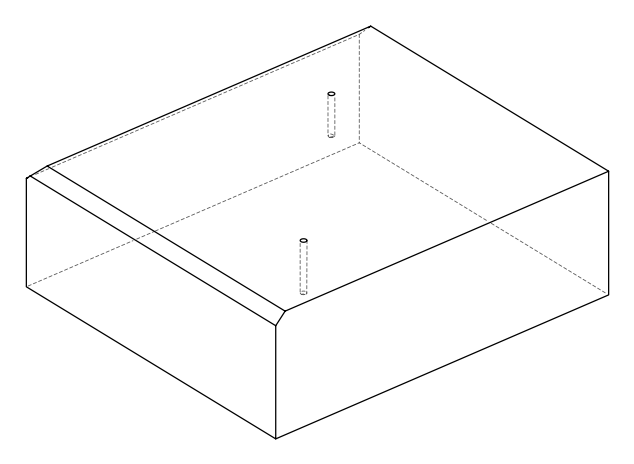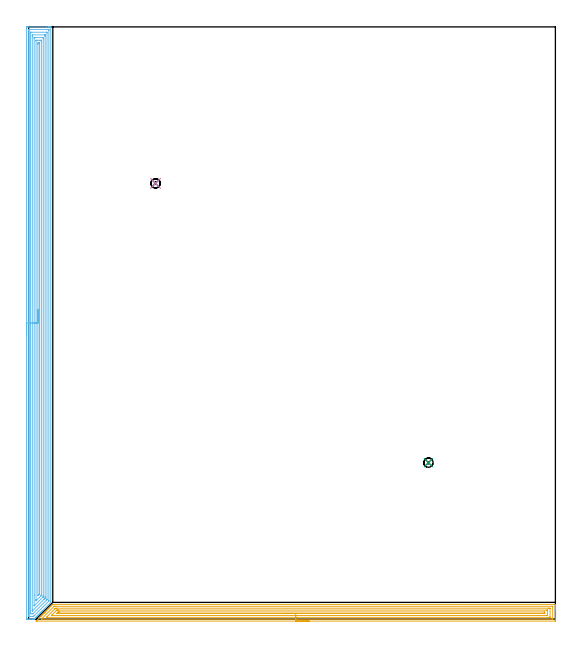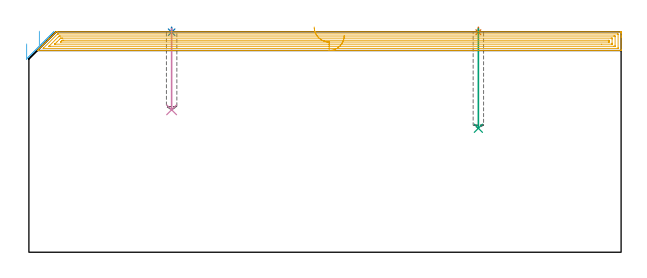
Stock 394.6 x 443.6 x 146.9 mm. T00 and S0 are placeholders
(PLAN: 6 operations, 2 tool changes, 40.9 min)
(1 SPOT_DRILL | STEP1POCKET | NXT0321_9005460120000 | 0.03 min | 0 mm3)
(2 SPOT_DRILL_1 | STEP1POCKET_1 | NXT0321_9005460120000 | 0.03 min | 0 mm3)
(3 DRILL_BLIND_HOLE_INTO_CENTER | STEP1POCKET | UGT0301_465 | 0.27 min | 2393 mm3)
(4 DRILL_BLIND_HOLE_INTO_CENTER_1 | STEP1POCKET_1 | UGT0301_465 | 0.22 min | 1926 mm3)
(5 AREA_MILL | FG_CHAMFER_SURFACE | UGT0205_001 | 15.54 min | 30754 mm3)
(6 AREA_MILL_1 | FG_CHAMFER_SURFACE_1 | UGT0205_001 | 24.86 min | 71625 mm3)
(TOOL NXT0321_9005460120000 | NC Spot Drill, 142deg, 12mm, Carbide, Uncoated | D12 PA142 FL30 Z2)
(TOOL UGT0301_465 | Carbide Drill 7.0 mm | D7 PA118 FL69 Z2)
(TOOL UGT0205_001 | Chamfer Mill 20 x 3 x 45 deg. | D20 FL50 Z2)
(OP 1 SPOT_DRILL)
G17 G21 G94 G90
T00 M6
G54
G17 G0 G90 X299.5 Y117.2 S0 M3
G43 Z156.9 H0
G94 G81 G98 Z146.599 F250. R149.9
G80
M5
M2
(OP 2 SPOT_DRILL_1)
G17 G21 G94 G90
T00 M6
G54
G17 G0 G90 X95.1 Y326.4 S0 M3
G43 Z156.9 H0
G94 G81 G98 Z146.599 F250. R149.9
G80
M5
M2
(OP 3 DRILL_BLIND_HOLE_INTO_CENTER)
G17 G21 G94 G90
T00 M6
G54
G17 G0 G90 X299.5 Y117.2 S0 M3
G43 Z156.9 H0
G94 G81 G98 Z82.6 F250. R148.9
G80
M5
M2
(OP 4 DRILL_BLIND_HOLE_INTO_CENTER_1)
G17 G21 G94 G90
T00 M6
G54
G17 G0 G90 X95.1 Y326.4 S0 M3
G43 Z156.9 H0
G94 G81 G98 Z94.9 F250. R148.9
G80
M5
M2
(OP 5 AREA_MILL)
G17 G21 G94 G90
T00 M6
G54
G17 G0 G90 X210.1 Y-1.5 S1061 M3
G43 Z156.9 H0
Z144.4
G94 G1 X210.062 Z143.528 F250.
X209.948 Z142.664
X209.759 Z141.812
X209.497 Z140.98
X209.163 Z140.174
X208.76 Z139.4
X208.291 Z138.664
X207.76 Z137.972
X207.171 Z137.329
X206.528 Z136.74
X205.836 Z136.208
X205.1 Z135.74
X204.326 Z135.337
X203.52 Z135.003
X202.688 Z134.741
X201.836 Z134.552
X200.971 Z134.438
X200.1 Z134.4
X5.745 Y-1.499 Z134.401
X5.618 Y-1.493 Z134.405
X5.661 Y-1.444 Z134.454
X5.773 Y-1.327 Z134.572
X6.219 Y-0.879 Z135.018
X6.597 Y-0.503 Z135.397
X6.731 Y-0.368 Z135.531
X7.276 Y0.178 Z136.073
X7.56 Y0.46 Z136.36
X7.573 Y0.473 Z136.373
X8.161 Y1.063 Z136.958
X8.453 Y1.353 Z137.253
X9.046 Y1.948 Z137.844
X9.336 Y2.236 Z138.136
X9.346 Y2.247 Z138.147
X9.931 Y2.833 Z138.729
X10.278 Y3.179 Z139.078
X10.816 Y3.718 Z139.614
X11.407 Y4.308 Z140.207
X11.58 Y4.482 Z140.379
X11.701 Y4.603 Z140.499
X12.292 Y5.192 Z141.092
X12.474 Y5.375 Z141.272
X12.586 Y5.487 Z141.384
X13.177 Y6.077 Z141.977
X13.367 Y6.268 Z142.166
X13.471 Y6.372 Z142.27
X14.062 Y6.962 Z142.862
X14.707 Y7.608 Z143.507
X15.601 Y8.501 Z144.4
X16.494 Y9.395 Z145.294
X17.388 Y10.288 Z146.187
X18.047 Y10.948 Z146.846
X18.095 Y10.998 Z146.886
X18.728 Y11. Z146.9
X394.427
X394.591 Y10.997 Z146.888
X394.593 Y10.979 Z146.87
X394.6 Y10.614 Z146.514
Y10.301 Z146.201
Y9.617 Z145.512
Y8.389 Z144.286
Y7.847 Z143.741
Y7.233 Z143.129
Y-1.001 Z134.896
X394.598 Y-1.275 Z134.623
X394.59 Y-1.492 Z134.406
X394.371 Y-1.499 Z134.399
X200.1 Y-1.5 Z134.4
Y-0.086 Z135.814
X9.793 Y-0.085 Z135.815
X9.761
X9.489 Y-0.071 Z135.829
X9.52 Y-0.037 Z135.863
X9.613 Y0.062 Z135.962
X9.711 Y0.161 Z136.061
X9.793 Y0.244 Z136.144
X18.948 Y9.398 Z145.298
X19.046 Y9.493 Z145.393
X19.108 Y9.55 Z145.45
X19.141 Y9.579 Z145.479
X19.191 Y9.58 Z145.48
X19.621 Y9.586 Z145.486
X19.652
X392.194 Y9.585 Z145.485
X392.226
X392.59 Y9.571 Z145.471
X392.594 Y9.46 Z145.36
X392.599 Y9.215 Z145.115
Y0.367 Z136.267
X392.591 Y-0.036 Z135.864
X392.588 Y-0.08 Z135.82
X392.57 Y-0.082 Z135.818
X392.517 Y-0.084 Z135.816
X392.409 Y-0.085 Z135.815
X392.194 Y-0.086 Z135.814
X200.1
Y1.328 Z137.228
X14.26 Y1.329 Z137.229
X13.693 Y1.33 Z137.23
X13.398 Y1.334 Z137.234
X13.367 Y1.336 Z137.236
X13.351 Y1.342 Z137.242
X13.357 Y1.352 Z137.252
X13.367 Y1.367 Z137.267
X19.621 Y7.622 Z143.522
X19.735 Y7.734 Z143.634
X19.852 Y7.847 Z143.747
X20.193 Y8.165 Z144.065
X20.515 Y8.168 Z144.068
X21.081 Y8.171 Z144.071
X389.513
X390.08
X390.407 Y8.168 Z144.068
X390.515 Y8.164 Z144.064
X390.59 Y8.16 Z144.06
X390.594 Y8.038 Z143.938
X390.598 Y7.847 Z143.747
X390.6 Y7.656 Z143.556
X390.599 Y1.462 Z137.362
X390.595 Y1.398 Z137.298
X390.59 Y1.348 Z137.248
X390.584 Y1.335 Z137.235
X390.569 Y1.334 Z137.234
X390.407 Y1.331 Z137.231
X389.841 Y1.329 Z137.229
X389.513 Y1.328 Z137.228
X200.1
Y2.743 Z138.643
X17.834
X17.626 Y2.744 Z138.644
X17.318 Y2.747 Z138.647
X17.225 Y2.749 Z138.649
X17.267 Y2.806 Z138.706
X17.343 Y2.889 Z138.789
X17.409 Y2.959 Z138.859
X18.742 Y4.294 Z140.194
X20.515 Y6.066 Z141.966
X20.965 Y6.516 Z142.416
X21.114 Y6.662 Z142.562
X21.17 Y6.715 Z142.615
X21.202 Y6.742 Z142.642
X21.238 Y6.75 Z142.65
X21.408 Y6.754 Z142.654
X21.616 Y6.756 Z142.656
X22.302 Y6.757 Z142.657
X22.508
X387.933
X388.484 Y6.756 Z142.656
X388.541 Y6.754 Z142.654
X388.579 Y6.751 Z142.651
X388.59 Y6.745 Z142.645
X388.592 Y6.723 Z142.623
X388.597 Y6.514 Z142.414
X388.6 Y6.097 Z141.997
Y3.442 Z139.342
X388.596 Y2.99 Z138.89
X388.592 Y2.774 Z138.674
X388.59 Y2.753 Z138.653
X388.569 Y2.75 Z138.65
X388.511 Y2.746 Z138.646
X388.412 Y2.744 Z138.644
X381.663 Y2.743 Z138.643
X200.1
Y4.157 Z140.057
X21.408
X21.256 Y4.158 Z140.058
X21.155 Y4.16 Z140.06
X21.088 Y4.163 Z140.063
X21.114 Y4.204 Z140.104
X21.209 Y4.308 Z140.208
X21.307 Y4.408 Z140.308
X21.408 Y4.51 Z140.41
X21.751 Y4.853 Z140.753
X22.093 Y5.192 Z141.092
X22.199 Y5.294 Z141.194
X22.236 Y5.326 Z141.226
X22.302 Y5.336 Z141.236
X23.044 Y5.342 Z141.242
X23.195 Y5.343 Z141.243
X386.091 Y5.342 Z141.242
X386.396 Y5.339 Z141.239
X386.589 Y5.336 Z141.236
X386.593 Y5.286 Z141.186
X386.597 Y5.192 Z141.092
X386.6 Y4.538 Z140.438
X386.599 Y4.308 Z140.208
X386.598 Y4.226 Z140.126
X386.594 Y4.186 Z140.086
X386.591 Y4.17 Z140.07
X386.547 Y4.164 Z140.064
X386.244 Y4.159 Z140.059
X386.091 Y4.157 Z140.057
X200.1
X199.228 Z140.095
X198.363 Z140.209
X197.512 Z140.398
X196.68 Z140.66
X195.874 Z140.994
X195.1 Z141.397
X194.364 Z141.865
X193.672 Z142.396
X193.029 Z142.986
X192.439 Z143.629
X191.908 Z144.321
X191.44 Z145.057
X191.037 Z145.831
X190.703 Z146.637
X190.441 Z147.469
X190.252 Z148.32
X190.138 Z149.185
X190.1 Z150.057
G0 Z156.9
M5
M2
(OP 6 AREA_MILL_1)
G17 G21 G94 G90
T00 M6
G54
G17 G0 G90 X-1.5 Y211.8 S1061 M3
G43 Z156.9 H0
Z138.8
G94 G1 Y211.838 Z137.928 F250.
Y211.952 Z137.064
Y212.141 Z136.212
Y212.403 Z135.38
Y212.737 Z134.574
Y213.14 Z133.8
Y213.608 Z133.064
Y214.14 Z132.372
Y214.729 Z131.729
Y215.372 Z131.14
Y216.064 Z130.608
Y216.8 Z130.14
Y217.574 Z129.737
Y218.38 Z129.403
Y219.212 Z129.141
Y220.064 Z128.952
Y220.928 Z128.838
Y221.8 Z128.8
Y442.671
X-1.499 Y442.978 Z128.801
X-1.494 Y443.559 Z128.804
X-1.492 Y443.592 Z128.806
X-0.915 Y443.597 Z129.383
X-0.294 Y443.6 Z130.003
X13.342 Z143.636
X14.774 Z145.07
X15.124 Z145.419
X15.823 Z146.123
X16.141 Z146.44
X16.547 Y443.593 Z146.839
X16.597 Y443.59 Z146.888
X16.6 Y443.425 Z146.9
Y13.133
Y12.505 Z146.885
X16.482 Y12.38 Z146.778
X10.804 Y6.703 Z141.102
X10.669 Y6.567 Z140.964
X10.532 Y6.431 Z140.83
X10.36 Y6.259 Z140.658
X10.223 Y6.121 Z140.519
X10.085 Y5.984 Z140.383
X9.916 Y5.815 Z140.214
X9.778 Y5.676 Z140.073
X9.638 Y5.537 Z139.936
X9.472 Y5.371 Z139.769
X9.332 Y5.23 Z139.628
X9.191 Y5.09 Z139.489
X9.027 Y4.926 Z139.325
X8.887 Y4.784 Z139.182
X8.745 Y4.644 Z139.042
X8.583 Y4.482 Z138.881
X8.441 Y4.339 Z138.737
X8.298 Y4.197 Z138.596
X8.139 Y4.038 Z138.437
X7.995 Y3.893 Z138.291
X7.851 Y3.75 Z138.149
X7.695 Y3.594 Z137.993
X7.55 Y3.448 Z137.846
X7.404 Y3.303 Z137.702
X7.251 Y3.15 Z137.548
X7.104 Y3.002 Z137.4
X6.957 Y2.856 Z137.255
X6.806 Y2.705 Z137.104
X6.659 Y2.557 Z136.954
X6.511 Y2.409 Z136.808
X6.362 Y2.261 Z136.66
X6.213 Y2.111 Z136.509
X6.064 Y1.963 Z136.361
X5.918 Y1.817 Z136.216
X5.768 Y1.666 Z136.063
X5.617 Y1.516 Z135.915
X5.474 Y1.373 Z135.772
X5.322 Y1.22 Z135.618
X5.17 Y1.069 Z135.468
X5.03 Y0.929 Z135.327
X4.877 Y0.775 Z135.172
X4.723 Y0.622 Z135.021
X4.586 Y0.484 Z134.883
X4.431 Y0.329 Z134.727
X4.276 Y0.175 Z134.574
X4.12 Y0.019 Z134.417
X4.099 Y0.008 Z134.397
X4.082 Y0. Z134.38
X4.034 Z134.333
X3.349 Z133.648
X2.649 Z132.945
X1.409 Z131.706
X0.867 Z131.162
X0.247 Z130.542
X-0.915 Y0.001 Z129.381
X-1.145 Y0.002 Z129.151
X-1.491 Y0.008 Z128.805
X-1.493 Y0.042 Z128.803
X-1.499 Y0.622 Z128.801
X-1.5 Y1.209 Z128.8
Y221.8
X-0.086 Z130.214
X-0.085 Y441.252 Z130.215
X-0.084 Y441.315 Z130.216
X-0.079 Y441.439 Z130.221
X-0.068 Y441.59 Z130.232
X-0.024 Y441.592 Z130.276
X0.46 Y441.599 Z130.76
X14.233 Y441.6 Z144.533
X14.717 Y441.599 Z145.017
X15.124 Y441.592 Z145.424
X15.175 Y441.59 Z145.475
X15.182 Y441.377 Z145.482
X15.185 Y441.253 Z145.485
Y441.191
X15.186 Y441.128 Z145.486
X15.185 Y13.902 Z145.485
X15.183 Y13.778 Z145.483
X15.178 Y13.54 Z145.478
X15.124 Y13.48 Z145.424
X14.953 Y13.305 Z145.253
X14.783 Y13.133 Z145.083
X4.059 Y2.409 Z134.359
X3.797 Y2.152 Z134.097
X3.71 Y2.071 Z134.01
X3.64 Y2.01 Z133.94
X3.54 Y2.008 Z133.84
X3.056 Y2.001 Z133.356
X0.867 Y2. Z131.167
X0.383 Y2.001 Z130.683
X-0.024 Y2.008 Z130.276
X-0.075 Y2.01 Z130.225
X-0.082 Y2.223 Z130.218
X-0.085 Y2.347 Z130.215
X-0.086 Y2.409 Z130.214
Y2.472
Y221.8
X1.328 Z131.628
X1.329 Y439.403 Z131.629
X1.331 Y439.511 Z131.631
X1.333 Y439.564 Z131.633
X1.335 Y439.583 Z131.635
X1.367 Y439.59 Z131.667
X1.564 Y439.598 Z131.864
X1.758 Y439.599 Z132.058
X2.453 Y439.6 Z132.753
X13.342 Y439.599 Z143.642
X13.538 Y439.597 Z143.838
X13.668 Y439.594 Z143.968
X13.765 Y439.589 Z144.065
X13.766 Y439.546 Z144.066
X13.769 Y439.403 Z144.069
X13.771 Y438.973 Z144.071
Y14.921
X13.769 Y14.705 Z144.069
X13.766 Y14.598 Z144.066
X13.764 Y14.575 Z144.064
X13.754 Y14.56 Z144.054
X13.729 Y14.532 Z144.029
X13.342 Y14.141 Z143.642
X13.285 Y14.084 Z143.585
X3.469 Y4.268 Z133.769
X3.396 Y4.197 Z133.696
X3.244 Y4.056 Z133.544
X3.171 Y4.01 Z133.471
X3.042 Y4.006 Z133.342
X2.845 Y4.001 Z133.145
X1.758 Z132.058
X1.562 Y4.003 Z131.862
X1.432 Y4.006 Z131.732
X1.335 Y4.011 Z131.635
X1.333 Y4.054 Z131.633
X1.331 Y4.197 Z131.631
X1.329 Y4.628 Z131.629
X1.328 Y221.8 Z131.628
X2.743 Z133.043
Y436.722
X2.747 Y437.518 Z133.047
X2.75 Y437.573 Z133.05
X2.753 Y437.59 Z133.053
X2.775 Y437.592 Z133.075
X2.884 Y437.597 Z133.184
X3.103 Y437.599 Z133.403
X12.004 Z142.304
X12.218 Y437.597 Z142.518
X12.324 Y437.593 Z142.624
X12.347 Y437.59 Z142.647
X12.35 Y437.577 Z142.65
X12.352 Y437.537 Z142.652
X12.357 Y436.816 Z142.657
Y436.722
Y16.708
X12.356 Y15.909 Z142.656
X12.355 Y15.814 Z142.655
X12.35 Y15.619 Z142.65
X12.225 Y15.486 Z142.525
X12.059 Y15.313 Z142.359
X11.672 Y14.921 Z141.972
X11.616 Y14.864 Z141.916
X3.021 Y6.27 Z133.321
X2.889 Y6.14 Z133.189
X2.769 Y6.026 Z133.069
X2.753 Y6.013 Z133.053
X2.749 Y6.017 Z133.049
X2.746 Y6.08 Z133.046
X2.745 Y6.177 Z133.045
X2.743 Y6.784 Z133.043
Y6.878
Y221.8
X4.157 Z134.457
X4.158 Y435.21 Z134.458
X4.161 Y435.485 Z134.461
X4.164 Y435.563 Z134.464
X4.168 Y435.591 Z134.468
X4.184 Y435.593 Z134.484
X4.266 Y435.597 Z134.566
X4.431 Y435.599 Z134.731
X4.659 Y435.6 Z134.959
X10.669 Y435.599 Z140.969
X10.9 Y435.596 Z141.2
X10.934 Y435.59 Z141.234
X10.936 Y435.582 Z141.236
X10.94 Y435.557 Z141.24
X10.943 Y434.935 Z141.243
Y434.66
Y17.602
X10.942 Y17.328 Z141.242
X10.936 Y16.708 Z141.236
X10.934 Y16.644 Z141.234
X10.893 Y16.598 Z141.193
X10.837 Y16.539 Z141.137
X10.669 Y16.367 Z140.969
X10.393 Y16.091 Z140.693
X4.592 Y10.291 Z134.892
X4.431 Y10.131 Z134.731
X4.268 Y9.974 Z134.568
X4.17 Y9.88 Z134.47
X4.164 Y9.994 Z134.464
X4.16 Y10.177 Z134.46
X4.158 Y10.452 Z134.458
X4.157 Y17.923 Z134.457
Y221.8
X5.571 Z135.871
X5.572 Y433.148 Z135.872
X5.574 Y433.47 Z135.874
X5.576 Y433.55 Z135.876
X5.578 Y433.582 Z135.878
X5.613 Y433.59 Z135.913
X5.766 Y433.597 Z136.066
X6.213 Y433.599 Z136.513
X6.654 Y433.6 Z136.954
X8.436 Z138.736
X8.887 Y433.599 Z139.187
X9.33 Y433.597 Z139.63
X9.492 Y433.59 Z139.792
X9.522 Y433.582 Z139.822
X9.524 Y433.526 Z139.824
X9.527 Y433.399 Z139.827
X9.528 Y433.148 Z139.828
X9.529 Y432.504 Z139.829
X9.528 Y18.495 Z139.828
X9.524 Y17.855 Z139.824
X9.522 Y17.728 Z139.822
X9.513 Y17.672 Z139.813
X9.449 Y17.602 Z139.749
X9.169 Y17.318 Z139.469
X8.887 Y17.034 Z139.187
X5.879 Y14.027 Z136.179
X5.634 Y13.789 Z135.934
X5.594 Y13.754 Z135.894
X5.578 Y13.743 Z135.878
X5.576 Y13.773 Z135.876
X5.573 Y14.027 Z135.873
X5.571 Y14.369 Z135.871
Y14.671
Y221.8
X6.985 Z137.285
Y430.586
X6.987 Y431.36 Z137.287
X6.988 Y431.477 Z137.288
X6.992 Y431.589 Z137.292
X7.104 Y431.592 Z137.404
X7.757 Y431.599 Z138.057
X7.995 Y431.598 Z138.295
X8.075 Y431.595 Z138.375
X8.101 Y431.59 Z138.401
X8.108 Y431.583 Z138.408
X8.111 Y431.559 Z138.411
X8.114 Y431.48 Z138.414
Y431.36
X8.115 Y431.241 Z138.415
X8.114 Y19.15 Z138.414
X8.111 Y18.911 Z138.411
X8.108 Y18.753 Z138.408
X8.097 Y18.705 Z138.397
X8.081 Y18.686 Z138.381
X7.995 Y18.594 Z138.295
X7.003 Y17.602 Z137.303
X6.995 Y17.598 Z137.295
X6.99 Z137.29
X6.988 Y17.602 Z137.288
X6.986 Y17.683 Z137.286
X6.985 Y17.721 Z137.285
Y221.8
Y222.672 Z137.323
Y223.536 Z137.437
Y224.388 Z137.626
Y225.22 Z137.888
Y226.026 Z138.222
Y226.8 Z138.625
Y227.536 Z139.094
Y228.228 Z139.625
Y228.871 Z140.214
Y229.46 Z140.857
Y229.992 Z141.55
Y230.46 Z142.285
Y230.863 Z143.059
Y231.197 Z143.865
Y231.459 Z144.697
Y231.648 Z145.549
Y231.762 Z146.414
Y231.8 Z147.285
G0 Z156.9
M5
M2
